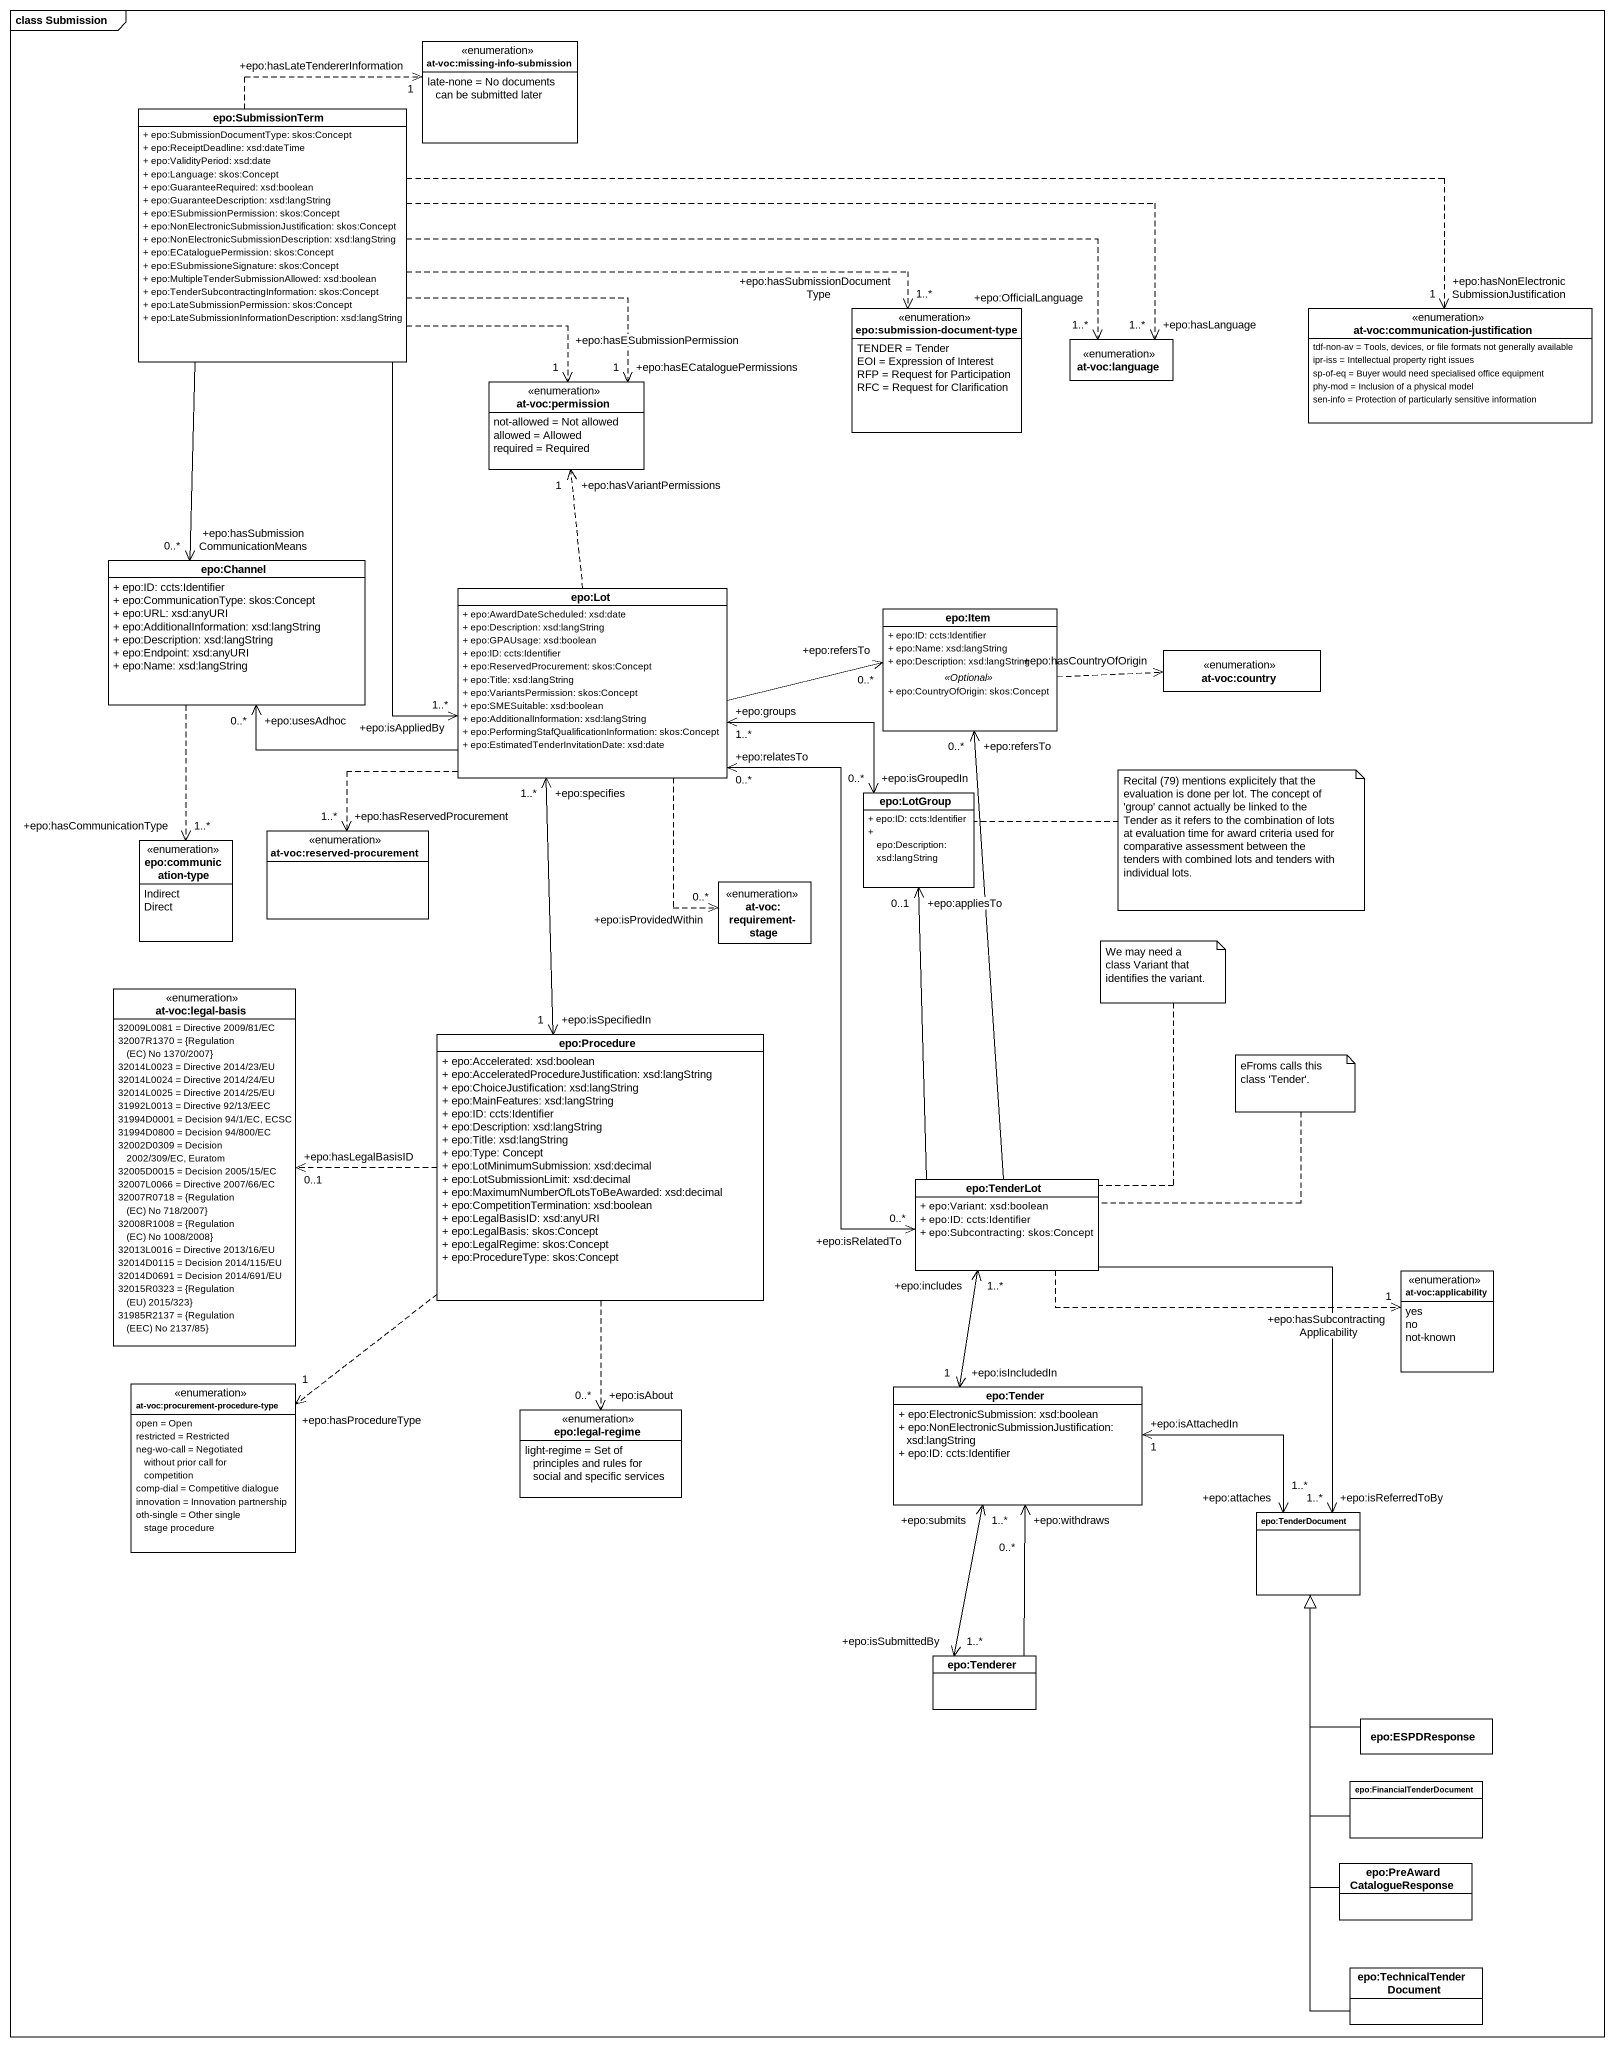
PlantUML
@startuml
mainframe class Submission
hide circle
hide empty members
skinparam classAttributeIconSize 0
enum "at-voc:missing-info-submission" as at_voc_missing_info {
  late-none = No documents can be submitted later
}
class "epo:SubmissionTerm" as epo_SubmissionTerm {
  + epo:SubmissionDocumentType: skos:Concept
  + epo:ReceiptDeadline: xsd:dateTime
  + epo:ValidityPeriod: xsd:date
  + epo:Language: skos:Concept
  + epo:GuaranteeRequired: xsd:boolean
  + epo:GuaranteeDescription: xsd:langString
  + epo:ESubmissionPermission: skos:Concept
  + epo:NonElectronicSubmissionJustification: skos:Concept
  + epo:NonElectronicSubmissionDescription: xsd:langString
  + epo:ECataloguePermission: skos:Concept
  + epo:ESubmissioneSignature: skos:Concept
  + epo:MultipleTenderSubmissionAllowed: xsd:boolean
  + epo:TenderSubcontractingInformation: skos:Concept
  + epo:LateSubmissionPermission: skos:Concept
  + epo:LateSubmissionInformationDescription: xsd:langString
}
enum "epo:submission-document-type" as epo_submission_document_type {
  TENDER = Tender
  EOI = Expression of Interest
  RFP = Request for Participation
  RFC = Request for Clarification
}
enum "at-voc:language" as at_voc_language
enum "at-voc:communication-justification" as at_voc_communication {
  tdf-non-av = Tools, devices, or file formats not generally available
  ipr-iss = Intellectual property right issues
  sp-of-eq = Buyer would need specialised office equipment
  phy-mod = Inclusion of a physical model
  sen-info = Protection of particularly sensitive information
}
enum "at-voc:permission" as at_voc_permission {
  not-allowed = Not allowed
  allowed = Allowed
  required = Required
}
class "epo:Channel" as epo_Channel {
  + epo:ID: ccts:Identifier
  + epo:CommunicationType: skos:Concept
  + epo:URL: xsd:anyURI
  + epo:AdditionalInformation: xsd:langString
  + epo:Description: xsd:langString
  + epo:Endpoint: xsd:anyURI
  + epo:Name: xsd:langString
}
class "epo:Lot" as epo_Lot {
  + epo:AwardDateScheduled: xsd:date
  + epo:Description: xsd:langString
  + epo:GPAUsage: xsd:boolean
  + epo:ID: ccts:Identifier
  + epo:ReservedProcurement: skos:Concept
  + epo:Title: xsd:langString
  + epo:VariantsPermission: skos:Concept
  + epo:SMESuitable: xsd:boolean
  + epo:AdditionalInformation: xsd:langString
  + epo:PerformingStafQualificationInformation: skos:Concept
  + epo:EstimatedTenderInvitationDate: xsd:date
}
class "epo:Item" as epo_Item {
  + epo:ID: ccts:Identifier
  + epo:Name: xsd:langString
  + epo:Description: xsd:langString
  .. <<Optional>> ..
  + epo:CountryOfOrigin: skos:Concept
}
enum "at-voc:country" as at_voc_country
class "epo:LotGroup" as epo_LotGroup {
  + epo:ID: ccts:Identifier
  + epo:Description: xsd:langString
}
enum "epo:communication-type" as epo_communication_type {
  Indirect
  Direct
}
enum "at-voc:reserved-procurement" as at_voc_reserved_procurement
enum "at-voc:requirement-stage" as at_voc_requirement_stage
enum "at-voc:legal-basis" as at_voc_legal_basis {
  32009L0081 = Directive 2009/81/EC
  {field} 32007R1370 = {Regulation (EC) No 1370/2007}
  32014L0023 = Directive 2014/23/EU
  32014L0024 = Directive 2014/24/EU
  32014L0025 = Directive 2014/25/EU
  31992L0013 = Directive 92/13/EEC
  31994D0001 = Decision 94/1/EC, ECSC
  31994D0800 = Decision 94/800/EC
  32002D0309 = Decision 2002/309/EC, Euratom
  32005D0015 = Decision 2005/15/EC
  32007L0066 = Directive 2007/66/EC
  {field} 32007R0718 = {Regulation (EC) No 718/2007}
  {field} 32008R1008 = {Regulation (EC) No 1008/2008}
  32013L0016 = Directive 2013/16/EU
  32014D0115 = Decision 2014/115/EU
  32014D0691 = Decision 2014/691/EU
  {field} 32015R0323 = {Regulation (EU) 2015/323}
  {field} 31985R2137 = {Regulation (EEC) No 2137/85}
}
class "epo:Procedure" as epo_Procedure {
  + epo:Accelerated: xsd:boolean
  + epo:AcceleratedProcedureJustification: xsd:langString
  + epo:ChoiceJustification: xsd:langString
  + epo:MainFeatures: xsd:langString
  + epo:ID: ccts:Identifier
  + epo:Description: xsd:langString
  + epo:Title: xsd:langString
  + epo:Type: Concept
  + epo:LotMinimumSubmission: xsd:decimal
  + epo:LotSubmissionLimit: xsd:decimal
  + epo:MaximumNumberOfLotsToBeAwarded: xsd:decimal
  + epo:CompetitionTermination: xsd:boolean
  + epo:LegalBasisID: xsd:anyURI
  + epo:LegalBasis: skos:Concept
  + epo:LegalRegime: skos:Concept
  + epo:ProcedureType: skos:Concept
}
class "epo:TenderLot" as epo_TenderLot {
  + epo:Variant: xsd:boolean
  + epo:ID: ccts:Identifier
  + epo:Subcontracting: skos:Concept
}
enum "at-voc:applicability" as at_voc_applicability {
  yes
  no
  not-known
}
enum "at-voc:procurement-procedure-type" as at_voc_procurement {
  open = Open
  restricted = Restricted
  neg-wo-call = Negotiated without prior call for competition
  comp-dial = Competitive dialogue
  innovation = Innovation partnership
  oth-single = Other single stage procedure
}
enum "epo:legal-regime" as epo_legal_regime {
  light-regime = Set of principles and rules for social and specific services
}
class "epo:Tender" as epo_Tender {
  + epo:ElectronicSubmission: xsd:boolean
  + epo:NonElectronicSubmissionJustification: xsd:langString
  + epo:ID: ccts:Identifier
}
class "epo:TenderDocument" as epo_TenderDocument
class "epo:Tenderer" as epo_Tenderer
class "epo:ESPDResponse" as epo_ESPDResponse
class "epo:FinancialTenderDocument" as epo_FinancialTenderDocument
class "epo:PreAwardCatalogueResponse" as epo_PreAwardCatalogueRespons
class "epo:TechnicalTenderDocument" as epo_TechnicalTenderDocument
epo_SubmissionTerm .up.> "+epo:hasLateTendererInformation\n1" at_voc_missing_info
epo_SubmissionTerm .right.> "+epo:hasSubmissionDocumentType\n1..*" epo_submission_document_type
epo_SubmissionTerm .right.> "+epo:OfficialLanguage\n1..*" at_voc_language
epo_SubmissionTerm .right.> "+epo:hasLanguage\n1..*" at_voc_language
epo_SubmissionTerm .right.> "+epo:hasNonElectronicSubmissionJustification\n1" at_voc_communication
epo_SubmissionTerm ..> "+epo:hasECataloguePermissions\n1" at_voc_permission
epo_SubmissionTerm ..> "+epo:hasESubmissionPermission\n1" at_voc_permission
epo_SubmissionTerm --> "+epo:hasSubmissionCommunicationMeans\n0..*" epo_Channel
epo_SubmissionTerm --> "+epo:isAppliedBy\n1..*" epo_Lot
epo_Channel ..> "+epo:hasCommunicationType\n1..*" epo_communication_type
epo_Lot .up.> "+epo:hasVariantPermissions\n1" at_voc_permission
epo_Lot -left-> "+epo:usesAdhoc\n0..*" epo_Channel
epo_Lot -right-> "+epo:refersTo\n0..*" epo_Item
epo_Lot "+epo:groups\n1..*" <-right-> "+epo:isGroupedIn\n0..*" epo_LotGroup
epo_Lot ..> "+epo:hasReservedProcurement\n1..*" at_voc_reserved_procurement
epo_Lot ..> "+epo:isProvidedWithin\n0..*" at_voc_requirement_stage
epo_Item .right.> "+epo:hasCountryOfOrigin" at_voc_country
epo_Procedure "+epo:isSpecifiedIn\n1" <-up-> "+epo:specifies\n1..*" epo_Lot
epo_Procedure .left.> "+epo:hasLegalBasisID\n0..1" at_voc_legal_basis
epo_Procedure ..> "+epo:hasProcedureType\n1" at_voc_procurement
epo_Procedure ..> "+epo:isAbout\n0..*" epo_legal_regime
epo_TenderLot "+epo:isRelatedTo\n0..*" <-up-> "+epo:relatesTo\n0..*" epo_Lot
epo_TenderLot -up-> "+epo:refersTo\n0..*" epo_Item
epo_TenderLot -up-> "+epo:appliesTo\n0..1" epo_LotGroup
epo_TenderLot .right.> "+epo:hasSubcontractingApplicability\n1" at_voc_applicability
epo_TenderLot --> "+epo:isReferredToBy\n1..*" epo_TenderDocument
epo_Tender "+epo:isIncludedIn\n1" <-up-> "+epo:includes\n1..*" epo_TenderLot
epo_Tender "+epo:isAttachedIn\n1" <-right-> "+epo:attaches\n1..*" epo_TenderDocument
epo_Tenderer "+epo:isSubmittedBy\n1..*" <-up-> "+epo:submits\n1..*" epo_Tender
epo_Tenderer -up-> "+epo:withdraws\n0..*" epo_Tender
epo_ESPDResponse -up-|> epo_TenderDocument
epo_FinancialTenderDocument -up-|> epo_TenderDocument
epo_PreAwardCatalogueRespons -up-|> epo_TenderDocument
epo_TechnicalTenderDocument -up-|> epo_TenderDocument
note right of epo_LotGroup : Recital (79) mentions explicitely that the evaluation is done per lot. The concept of 'group' cannot actually be linked to the Tender as it refers to the combination of lots at evaluation time for award criteria used for comparative assessment between the tenders with combined lots and tenders with individual lots.
note top of epo_TenderLot : We may need a class Variant that identifies the variant.
note right of epo_TenderLot : eFroms calls this class 'Tender'.
@enduml
